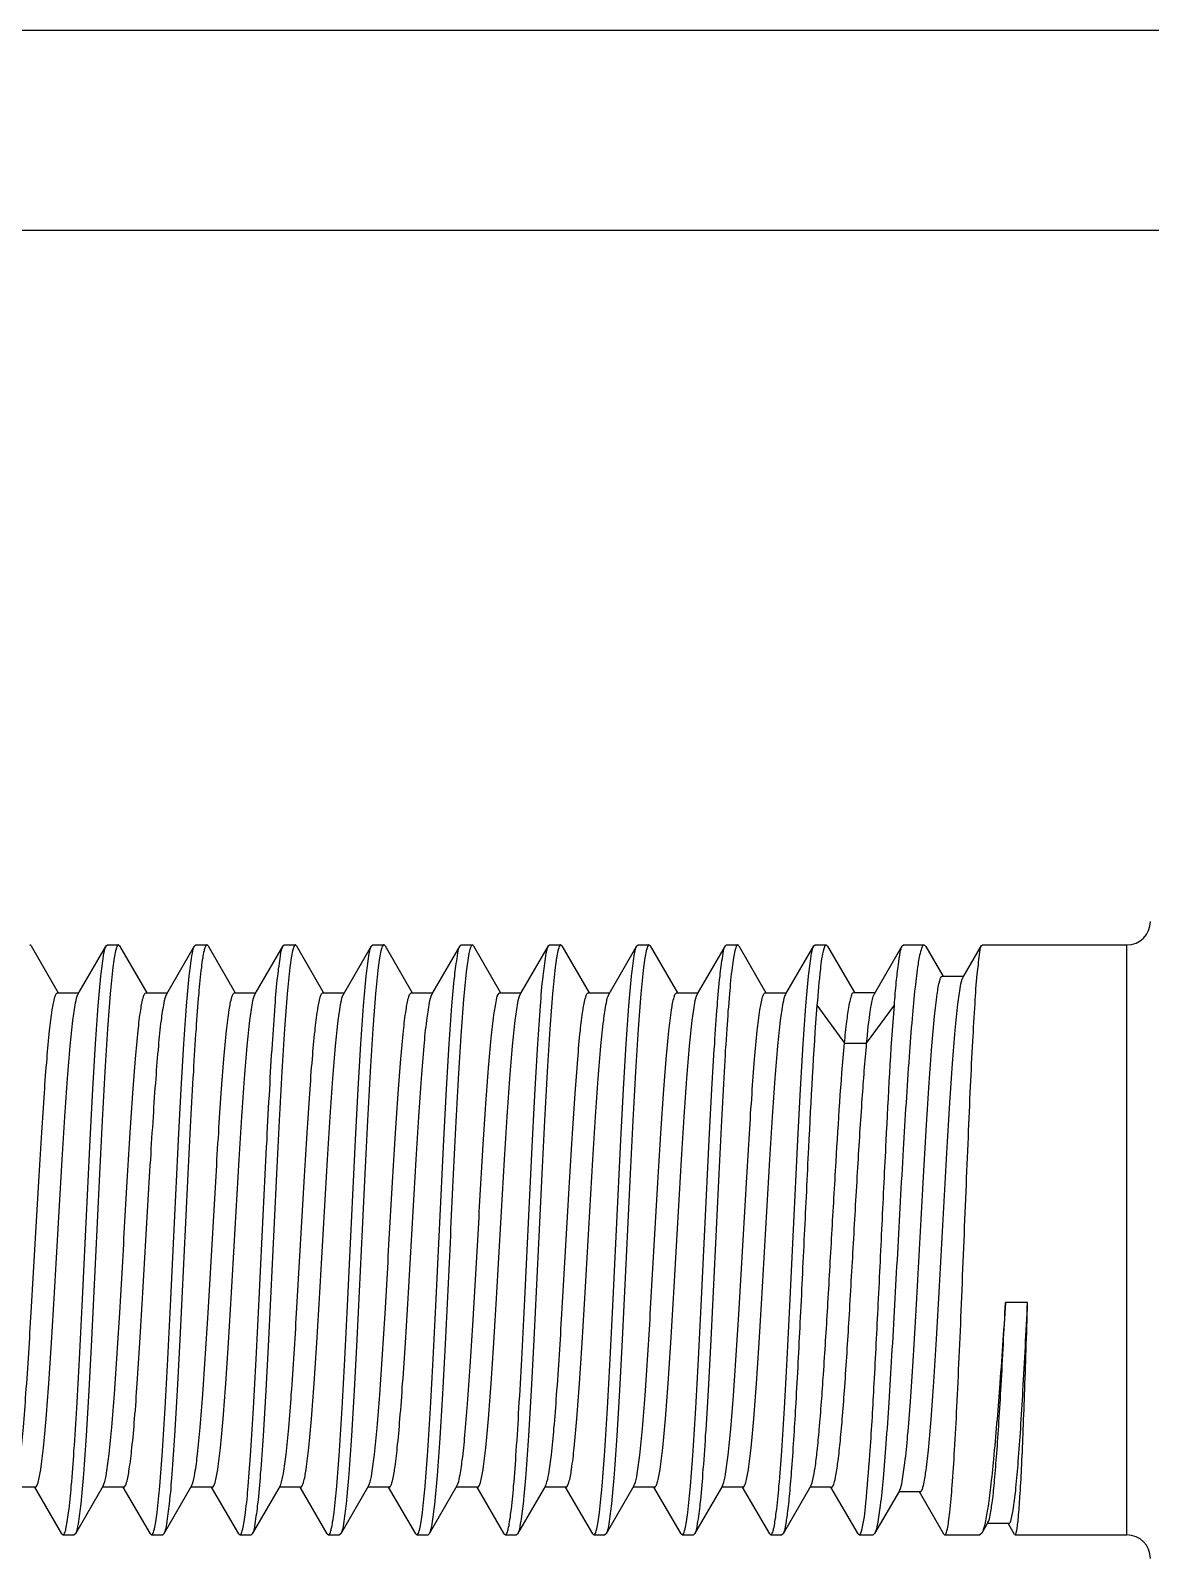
# Model space of a CAD drawing. Extents: x 27938 to 1507990, y 110129 to 923079.
# Drawn here: x 664212.8 to 664368.1, y 358148.7 to 358360.5 of the extents above; entities that cross this region are included whole.
import ezdxf

# ---------------------------------------------------------------- set-up
doc = ezdxf.new("R2010")
doc.units = 0
doc.header["$LTSCALE"] = 1000
doc.header["$MEASUREMENT"] = 0

msp = doc.modelspace()

# ---------------------------------------------------------------- linework, layer by layer
for p, q in [((665352.32, 358360.5), (663906.02, 358360.49)), ((665352.32, 358332.79), (664208.2, 358332.79)), ((664212.84, 358233.6), (664212.68, 358233.74)), ((664212.84, 358233.6), (664216.6, 358227.11)), ((664219.38, 358226.95), (664223.25, 358233.6)), ((664223.25, 358233.6), (664223.41, 358233.74)), ((664223.41, 358233.74), (664224.95, 358233.74)), ((664223.41, 358233.74), (664224.95, 358233.74)), ((664224.95, 358233.74), (664224.92, 358233.74)), ((664225.11, 358233.6), (664224.95, 358233.74)), ((664225.11, 358233.6), (664228.87, 358227.11)), ((664231.64, 358226.95), (664235.51, 358233.6)), ((664235.51, 358233.6), (664235.68, 358233.74)), ((664235.68, 358233.74), (664237.21, 358233.74)), ((664235.68, 358233.74), (664237.21, 358233.74)), ((664237.21, 358233.74), (664237.19, 358233.74)), ((664237.37, 358233.6), (664237.21, 358233.74)), ((664237.37, 358233.6), (664241.13, 358227.11)), ((664243.91, 358226.95), (664247.78, 358233.6)), ((664247.78, 358233.6), (664247.94, 358233.74)), ((664247.94, 358233.74), (664249.48, 358233.74)), ((664247.94, 358233.74), (664249.48, 358233.74)), ((664249.48, 358233.74), (664249.46, 358233.74)), ((664249.64, 358233.6), (664249.48, 358233.74)), ((664249.64, 358233.6), (664253.4, 358227.11)), ((664256.18, 358226.95), (664260.05, 358233.6)), ((664260.05, 358233.6), (664260.21, 358233.74)), ((664260.21, 358233.74), (664261.74, 358233.74)), ((664260.21, 358233.74), (664261.74, 358233.74)), ((664261.74, 358233.74), (664261.72, 358233.74)), ((664261.91, 358233.6), (664261.74, 358233.74)), ((664261.91, 358233.6), (664265.66, 358227.11)), ((664268.44, 358226.95), (664272.31, 358233.6)), ((664272.31, 358233.6), (664272.47, 358233.74)), ((664272.47, 358233.74), (664274.01, 358233.74)), ((664272.47, 358233.74), (664273.9, 358233.74)), ((664273.96, 358233.72), (664273.9, 358233.68)), ((664274.01, 358233.74), (664273.96, 358233.72)), ((664274.17, 358233.6), (664274.01, 358233.74)), ((664274.17, 358233.6), (664277.93, 358227.11)), ((664280.71, 358226.95), (664284.58, 358233.6)), ((664284.58, 358233.6), (664284.63, 358233.68)), ((664284.63, 358233.68), (664284.69, 358233.72)), ((664284.69, 358233.72), (664284.74, 358233.74)), ((664284.74, 358233.74), (664286.28, 358233.74)), ((664284.74, 358233.74), (664286.28, 358233.74)), ((664286.28, 358233.74), (664286.25, 358233.74)), ((664286.44, 358233.6), (664286.28, 358233.74)), ((664286.44, 358233.6), (664290.2, 358227.11)), ((664292.98, 358226.95), (664296.85, 358233.6)), ((664296.85, 358233.6), (664297.01, 358233.74)), ((664297.01, 358233.74), (664298.54, 358233.74)), ((664297.01, 358233.74), (664298.54, 358233.74)), ((664298.54, 358233.74), (664298.52, 358233.74)), ((664298.7, 358233.6), (664298.54, 358233.74)), ((664298.7, 358233.6), (664302.46, 358227.11)), ((664305.24, 358226.95), (664309.11, 358233.6)), ((664309.11, 358233.6), (664309.27, 358233.74)), ((664309.27, 358233.74), (664310.81, 358233.74)), ((664309.27, 358233.74), (664310.81, 358233.74)), ((664310.81, 358233.74), (664310.79, 358233.74)), ((664310.97, 358233.6), (664310.81, 358233.74)), ((664310.97, 358233.6), (664314.73, 358227.11)), ((664317.51, 358226.95), (664321.38, 358233.6)), ((664321.38, 358233.6), (664321.54, 358233.74)), ((664321.54, 358233.74), (664323.09, 358233.74)), ((664321.54, 358233.74), (664323.09, 358233.74)), ((664323.25, 358233.59), (664323.09, 358233.74)), ((664323.25, 358233.59), (664327, 358227.13)), ((664329.78, 358226.97), (664333.64, 358233.6)), ((664333.64, 358233.6), (664333.79, 358233.74)), ((664333.79, 358233.74), (664336.67, 358233.74)), ((664333.79, 358233.74), (664336.67, 358233.74)), ((664336.91, 358233.54), (664336.67, 358233.74)), ((664336.91, 358233.54), (664339.27, 358229.47)), ((664342.09, 358229.27), (664344.63, 358233.65)), ((664344.63, 358233.65), (664344.74, 358233.74)), ((664344.74, 358233.74), (664364.78, 358233.74)), ((664344.74, 358233.74), (664364.78, 358233.74)), ((664364.78, 358151.96), (664364.78, 358233.74)), ((664339.2, 358229.43), (664342.18, 358229.43)), ((664216.5, 358227.11), (664219.47, 358227.11)), ((664228.77, 358227.11), (664231.74, 358227.11)), ((664241.04, 358227.11), (664244.01, 358227.11)), ((664253.3, 358227.11), (664256.27, 358227.11)), ((664265.57, 358227.11), (664268.54, 358227.11)), ((664277.73, 358227.06), (664277.83, 358227.11)), ((664277.83, 358227.11), (664280.81, 358227.11)), ((664290.1, 358227.11), (664293.07, 358227.11)), ((664302.37, 358227.11), (664305.34, 358227.11)), ((664314.63, 358227.11), (664317.6, 358227.11)), ((664326.9, 358227.13), (664329.87, 358227.13)), ((664321.81, 358225.39), (664325.63, 358220.12)), ((664328.7, 358220.12), (664332.54, 358225.39)), ((664325.63, 358220.12), (664328.7, 358220.12)), ((664351.01, 358184.15), (664347.95, 358184.15)), ((664222.83, 358158.75), (664218.97, 358152.1)), ((664222.83, 358158.75), (664222.93, 358158.97)), ((664235.09, 358158.75), (664231.24, 358152.1)), ((664235.09, 358158.75), (664235.19, 358158.96)), ((664247.36, 358158.75), (664243.51, 358152.1)), ((664247.36, 358158.75), (664247.45, 358158.95)), ((664259.63, 358158.75), (664255.77, 358152.1)), ((664259.63, 358158.75), (664259.72, 358158.94)), ((664271.89, 358158.75), (664268.04, 358152.1)), ((664284.16, 358158.75), (664280.3, 358152.1)), ((664284.16, 358158.75), (664284.24, 358158.93)), ((664296.43, 358158.75), (664292.57, 358152.1)), ((664296.43, 358158.75), (664296.51, 358158.92)), ((664308.69, 358158.75), (664304.84, 358152.1)), ((664308.69, 358158.75), (664308.77, 358158.91)), ((664320.96, 358158.75), (664317.1, 358152.1)), ((664213.44, 358158.59), (664210.47, 358158.59)), ((664217.12, 358152.1), (664213.34, 358158.59)), ((664225.7, 358158.59), (664222.73, 358158.59)), ((664229.38, 358152.1), (664225.61, 358158.59)), ((664237.97, 358158.59), (664235, 358158.59)), ((664241.65, 358152.1), (664237.87, 358158.59)), ((664250.24, 358158.59), (664247.26, 358158.59)), ((664253.91, 358152.1), (664250.14, 358158.59)), ((664262.5, 358158.59), (664259.53, 358158.59)), ((664266.18, 358152.1), (664262.41, 358158.59)), ((664274.77, 358158.59), (664271.8, 358158.59)), ((664278.45, 358152.1), (664274.67, 358158.59)), ((664287.03, 358158.59), (664284.06, 358158.59)), ((664290.71, 358152.1), (664286.94, 358158.59)), ((664299.3, 358158.59), (664296.33, 358158.59)), ((664302.98, 358152.1), (664299.21, 358158.59)), ((664311.57, 358158.59), (664308.6, 358158.59)), ((664315.25, 358152.1), (664311.47, 358158.59)), ((664323.83, 358158.59), (664320.86, 358158.59)), ((664327.51, 358152.1), (664323.74, 358158.59)), ((664333.24, 358158.07), (664329.8, 358152.13)), ((664336.12, 358157.91), (664333.15, 358157.91)), ((664339.42, 358152.07), (664336.03, 358157.91)), ((664345.52, 358153.68), (664344.66, 358152.21)), ((664348.42, 358153.54), (664345.44, 358153.54)), ((664349.21, 358152.03), (664348.36, 358153.5)), ((664217.12, 358152.1), (664217.28, 358151.96)), ((664217.28, 358151.96), (664217.3, 358151.97)), ((664217.28, 358151.96), (664218.81, 358151.96)), ((664217.28, 358151.96), (664218.81, 358151.96)), ((664218.97, 358152.1), (664218.81, 358151.96)), ((664229.38, 358152.1), (664229.54, 358151.96)), ((664229.54, 358151.96), (664229.56, 358151.97)), ((664229.54, 358151.96), (664231.08, 358151.96)), ((664229.54, 358151.96), (664231.08, 358151.96)), ((664231.24, 358152.1), (664231.08, 358151.96)), ((664241.65, 358152.1), (664241.81, 358151.96)), ((664241.81, 358151.96), (664241.83, 358151.97)), ((664241.81, 358151.96), (664243.34, 358151.96)), ((664241.81, 358151.96), (664243.34, 358151.96)), ((664243.51, 358152.1), (664243.34, 358151.96)), ((664253.91, 358152.1), (664254.07, 358151.96)), ((664254.07, 358151.96), (664254.1, 358151.97)), ((664254.07, 358151.96), (664255.61, 358151.96)), ((664254.07, 358151.96), (664255.61, 358151.96)), ((664255.77, 358152.1), (664255.61, 358151.96)), ((664266.18, 358152.1), (664266.34, 358151.96)), ((664266.34, 358151.96), (664266.36, 358151.97)), ((664266.34, 358151.96), (664267.88, 358151.96)), ((664266.34, 358151.96), (664267.88, 358151.96)), ((664268.04, 358152.1), (664267.88, 358151.96)), ((664278.45, 358152.1), (664278.61, 358151.96)), ((664278.61, 358151.96), (664278.63, 358151.97)), ((664278.61, 358151.96), (664280.14, 358151.96)), ((664278.61, 358151.96), (664280.14, 358151.96)), ((664280.3, 358152.1), (664280.14, 358151.96)), ((664290.71, 358152.1), (664290.87, 358151.96)), ((664290.87, 358151.96), (664290.9, 358151.97)), ((664290.87, 358151.96), (664292.41, 358151.96)), ((664290.87, 358151.96), (664292.41, 358151.96)), ((664292.57, 358152.1), (664292.41, 358151.96)), ((664302.98, 358152.1), (664303.14, 358151.96)), ((664303.14, 358151.96), (664303.16, 358151.97)), ((664303.14, 358151.96), (664304.68, 358151.96)), ((664303.14, 358151.96), (664304.68, 358151.96)), ((664304.84, 358152.1), (664304.68, 358151.96)), ((664315.25, 358152.1), (664315.41, 358151.96)), ((664315.41, 358151.96), (664315.43, 358151.97)), ((664315.41, 358151.96), (664316.94, 358151.96)), ((664315.41, 358151.96), (664316.94, 358151.96)), ((664317.1, 358152.1), (664316.94, 358151.96)), ((664327.51, 358152.1), (664327.67, 358151.96)), ((664327.67, 358151.96), (664329.6, 358151.96)), ((664327.67, 358151.96), (664329.6, 358151.96)), ((664329.8, 358152.13), (664329.6, 358151.96)), ((664339.42, 358152.07), (664339.55, 358151.96)), ((664339.55, 358151.96), (664339.57, 358151.97)), ((664339.55, 358151.96), (664344.38, 358151.96)), ((664339.55, 358151.96), (664344.38, 358151.96)), ((664344.66, 358152.21), (664344.38, 358151.96)), ((664349.21, 358152.03), (664349.29, 358151.96)), ((664349.29, 358151.96), (664364.78, 358151.96)), ((664349.29, 358151.96), (664364.78, 358151.96)), ((664349.29, 358151.96), (664349.3, 358151.96))]:
    msp.add_line(p, q)
for centre, start, end in [((664364.78, 358237.01), 270, 0), ((664364.78, 358148.69), 0, 90)]:
    msp.add_arc(centre, 3.27, start, end)
for points, knots in [([(664217.3, 358151.97), (664217.39, 358151.99), (664217.55, 358152.32), (664217.7, 358152.89), (664217.88, 358153.88), (664218.15, 358155.84), (664218.46, 358159.13), (664218.82, 358163.94), (664219.18, 358169.81), (664219.54, 358176.51), (664219.91, 358183.8), (664220.4, 358193.93), (664220.87, 358203.95), (664221.37, 358213.48), (664221.73, 358219.69), (664222.1, 358224.91), (664222.42, 358229.01), (664222.81, 358231.74), (664223.01, 358233.19), (664223.25, 358233.6)], [0, 0, 0, 0, 0.003606, 0.011247, 0.023193, 0.039402, 0.084085, 0.143776, 0.216348, 0.299195, 0.389329, 0.483501, 0.670341, 0.756263, 0.832981, 0.897738, 0.948217, 0.982646, 1, 1, 1, 1]), ([(664224.92, 358233.74), (664224.83, 358233.71), (664224.67, 358233.38), (664224.52, 358232.81), (664224.34, 358231.83), (664224.07, 358229.86), (664223.76, 358226.57), (664223.4, 358221.76), (664223.04, 358215.89), (664222.68, 358209.19), (664222.31, 358201.9), (664221.83, 358191.77), (664221.35, 358181.76), (664220.85, 358172.22), (664220.49, 358166.02), (664220.13, 358160.79), (664219.8, 358156.7), (664219.41, 358153.96), (664219.21, 358152.51), (664218.97, 358152.1)], [0, 0, 0, 0, 0.003611, 0.011257, 0.023206, 0.039418, 0.084102, 0.143789, 0.216352, 0.299187, 0.389308, 0.483467, 0.670284, 0.756201, 0.832919, 0.897682, 0.948173, 0.982621, 1, 1, 1, 1]), ([(664229.56, 358151.97), (664229.66, 358151.99), (664229.81, 358152.32), (664229.97, 358152.89), (664230.15, 358153.88), (664230.42, 358155.84), (664230.73, 358159.13), (664231.09, 358163.94), (664231.45, 358169.81), (664231.81, 358176.51), (664232.18, 358183.8), (664232.66, 358193.93), (664233.14, 358203.95), (664233.64, 358213.48), (664233.99, 358219.69), (664234.36, 358224.91), (664234.69, 358229.01), (664235.08, 358231.74), (664235.28, 358233.19), (664235.51, 358233.6)], [0, 0, 0, 0, 0.003605, 0.011245, 0.02319, 0.039399, 0.084083, 0.143774, 0.216346, 0.299192, 0.389329, 0.483503, 0.670341, 0.756263, 0.832983, 0.89774, 0.948218, 0.982646, 1, 1, 1, 1]), ([(664237.19, 358233.74), (664237.09, 358233.71), (664236.94, 358233.38), (664236.78, 358232.81), (664236.6, 358231.83), (664236.34, 358229.86), (664236.02, 358226.58), (664235.67, 358221.76), (664235.31, 358215.89), (664234.94, 358209.19), (664234.58, 358201.9), (664234.09, 358191.77), (664233.62, 358181.76), (664233.12, 358172.22), (664232.76, 358166.02), (664232.39, 358160.79), (664232.07, 358156.7), (664231.68, 358153.96), (664231.48, 358152.51), (664231.24, 358152.1)], [0, 0, 0, 0, 0.00361, 0.011255, 0.023204, 0.039415, 0.084097, 0.14378, 0.216342, 0.299177, 0.389299, 0.483455, 0.670274, 0.756194, 0.832913, 0.897676, 0.948169, 0.98262, 1, 1, 1, 1]), ([(664241.83, 358151.97), (664241.93, 358151.99), (664242.08, 358152.32), (664242.24, 358152.89), (664242.42, 358153.88), (664242.68, 358155.84), (664243, 358159.13), (664243.35, 358163.94), (664243.71, 358169.81), (664244.08, 358176.51), (664244.44, 358183.8), (664244.93, 358193.93), (664245.4, 358203.95), (664245.9, 358213.48), (664246.26, 358219.69), (664246.63, 358224.91), (664246.95, 358229.01), (664247.34, 358231.74), (664247.54, 358233.19), (664247.78, 358233.6)], [0, 0, 0, 0, 0.003606, 0.011248, 0.023195, 0.039406, 0.084093, 0.143786, 0.216358, 0.299206, 0.389346, 0.483519, 0.670351, 0.756273, 0.832991, 0.897744, 0.948219, 0.982646, 1, 1, 1, 1]), ([(664249.46, 358233.74), (664249.36, 358233.71), (664249.21, 358233.38), (664249.05, 358232.81), (664248.87, 358231.82), (664248.6, 358229.86), (664248.29, 358226.57), (664247.93, 358221.76), (664247.57, 358215.89), (664247.21, 358209.19), (664246.84, 358201.9), (664246.36, 358191.77), (664245.89, 358181.76), (664245.38, 358172.22), (664245.03, 358166.02), (664244.66, 358160.79), (664244.33, 358156.7), (664243.94, 358153.96), (664243.74, 358152.51), (664243.51, 358152.1)], [0, 0, 0, 0, 0.003613, 0.011261, 0.023214, 0.039428, 0.084117, 0.143805, 0.21637, 0.299211, 0.389338, 0.483496, 0.670304, 0.756216, 0.832931, 0.89769, 0.948176, 0.982622, 1, 1, 1, 1]), ([(664254.1, 358151.97), (664254.19, 358151.99), (664254.35, 358152.32), (664254.5, 358152.89), (664254.68, 358153.88), (664254.95, 358155.84), (664255.26, 358159.12), (664255.62, 358163.94), (664255.98, 358169.81), (664256.34, 358176.51), (664256.71, 358183.8), (664257.19, 358193.93), (664257.67, 358203.95), (664258.17, 358213.48), (664258.53, 358219.69), (664258.9, 358224.91), (664259.22, 358229.01), (664259.61, 358231.74), (664259.81, 358233.19), (664260.05, 358233.6)], [0, 0, 0, 0, 0.003605, 0.011245, 0.02319, 0.039398, 0.084078, 0.143767, 0.216337, 0.299182, 0.389315, 0.483487, 0.670329, 0.756258, 0.83298, 0.897737, 0.948214, 0.982645, 1, 1, 1, 1]), ([(664261.72, 358233.74), (664261.63, 358233.71), (664261.47, 358233.38), (664261.32, 358232.81), (664261.14, 358231.83), (664260.87, 358229.86), (664260.56, 358226.58), (664260.2, 358221.76), (664259.84, 358215.89), (664259.48, 358209.19), (664259.11, 358201.9), (664258.63, 358191.77), (664258.15, 358181.76), (664257.65, 358172.22), (664257.29, 358166.02), (664256.92, 358160.79), (664256.6, 358156.7), (664256.21, 358153.96), (664256.01, 358152.51), (664255.77, 358152.1)], [0, 0, 0, 0, 0.00361, 0.011255, 0.023204, 0.039414, 0.084096, 0.14378, 0.216342, 0.299175, 0.389295, 0.483453, 0.670272, 0.756195, 0.832918, 0.89768, 0.94817, 0.98262, 1, 1, 1, 1]), ([(664266.36, 358151.97), (664266.46, 358151.99), (664266.61, 358152.32), (664266.77, 358152.89), (664266.95, 358153.88), (664267.22, 358155.84), (664267.53, 358159.13), (664267.89, 358163.94), (664268.25, 358169.81), (664268.61, 358176.51), (664268.97, 358183.8), (664269.46, 358193.93), (664269.93, 358203.95), (664270.43, 358213.48), (664270.79, 358219.69), (664271.16, 358224.92), (664271.49, 358229.01), (664271.88, 358231.74), (664272.08, 358233.19), (664272.31, 358233.6)], [0, 0, 0, 0, 0.003608, 0.011251, 0.0232, 0.039412, 0.0841, 0.143792, 0.216367, 0.299219, 0.389359, 0.483531, 0.670361, 0.756279, 0.832994, 0.897747, 0.94822, 0.982647, 1, 1, 1, 1]), ([(664273.9, 358233.68), (664273.81, 358233.57), (664273.68, 358233.18), (664273.4, 358231.97), (664273.11, 358229.58), (664272.76, 358225.8), (664272.41, 358220.84), (664272.05, 358214.91), (664271.69, 358208.2), (664271.33, 358200.95), (664270.85, 358190.95), (664270.39, 358181.1), (664269.89, 358171.75), (664269.54, 358165.69), (664269.17, 358160.58), (664268.85, 358156.59), (664268.47, 358153.92), (664268.27, 358152.5), (664268.04, 358152.1)], [0, 0, 0, 0, 0.005244, 0.014609, 0.045815, 0.092875, 0.154195, 0.22765, 0.310678, 0.400368, 0.493572, 0.677434, 0.761652, 0.836715, 0.899999, 0.949307, 0.982964, 1, 1, 1, 1]), ([(664278.63, 358151.97), (664278.72, 358151.99), (664278.88, 358152.32), (664279.04, 358152.89), (664279.22, 358153.87), (664279.48, 358155.83), (664279.8, 358159.12), (664280.15, 358163.94), (664280.51, 358169.81), (664280.88, 358176.51), (664281.24, 358183.8), (664281.73, 358193.93), (664282.2, 358203.94), (664282.7, 358213.48), (664283.06, 358219.69), (664283.43, 358224.91), (664283.75, 358229.01), (664284.14, 358231.74), (664284.34, 358233.19), (664284.58, 358233.6)], [0, 0, 0, 0, 0.003598, 0.011231, 0.023168, 0.039371, 0.084041, 0.143721, 0.216288, 0.299135, 0.389272, 0.483446, 0.670301, 0.756235, 0.832961, 0.897725, 0.94821, 0.982644, 1, 1, 1, 1]), ([(664286.25, 358233.74), (664286.16, 358233.71), (664286.01, 358233.38), (664285.85, 358232.81), (664285.67, 358231.83), (664285.4, 358229.86), (664285.09, 358226.58), (664284.73, 358221.76), (664284.37, 358215.89), (664284.01, 358209.19), (664283.64, 358201.9), (664283.16, 358191.77), (664282.68, 358181.76), (664282.18, 358172.22), (664281.83, 358166.02), (664281.46, 358160.79), (664281.13, 358156.7), (664280.74, 358153.96), (664280.54, 358152.51), (664280.3, 358152.1)], [0, 0, 0, 0, 0.00361, 0.011255, 0.023204, 0.039415, 0.0841, 0.143787, 0.21635, 0.299184, 0.389308, 0.483468, 0.670284, 0.7562, 0.83292, 0.897683, 0.948173, 0.982621, 1, 1, 1, 1]), ([(664290.9, 358151.97), (664290.99, 358151.99), (664291.14, 358152.32), (664291.3, 358152.89), (664291.48, 358153.88), (664291.75, 358155.84), (664292.06, 358159.13), (664292.42, 358163.94), (664292.78, 358169.81), (664293.14, 358176.51), (664293.51, 358183.8), (664293.99, 358193.93), (664294.47, 358203.95), (664294.97, 358213.48), (664295.33, 358219.69), (664295.69, 358224.91), (664296.02, 358229.01), (664296.41, 358231.74), (664296.61, 358233.19), (664296.85, 358233.6)], [0, 0, 0, 0, 0.003606, 0.011247, 0.023192, 0.039401, 0.084085, 0.143776, 0.216348, 0.299195, 0.38933, 0.483503, 0.670342, 0.756264, 0.832982, 0.897739, 0.948217, 0.982647, 1, 1, 1, 1]), ([(664298.52, 358233.74), (664298.42, 358233.71), (664298.27, 358233.38), (664298.11, 358232.81), (664297.93, 358231.83), (664297.67, 358229.86), (664297.35, 358226.57), (664297, 358221.76), (664296.64, 358215.89), (664296.27, 358209.19), (664295.91, 358201.9), (664295.42, 358191.77), (664294.95, 358181.76), (664294.45, 358172.22), (664294.09, 358166.02), (664293.72, 358160.79), (664293.4, 358156.7), (664293.01, 358153.96), (664292.81, 358152.51), (664292.57, 358152.1)], [0, 0, 0, 0, 0.003611, 0.011257, 0.023206, 0.039418, 0.084102, 0.143788, 0.216352, 0.299187, 0.389308, 0.483466, 0.670283, 0.7562, 0.832918, 0.897681, 0.948172, 0.982621, 1, 1, 1, 1]), ([(664303.16, 358151.97), (664303.26, 358151.99), (664303.41, 358152.32), (664303.57, 358152.89), (664303.75, 358153.88), (664304.01, 358155.84), (664304.33, 358159.13), (664304.68, 358163.94), (664305.05, 358169.81), (664305.41, 358176.51), (664305.77, 358183.8), (664306.26, 358193.93), (664306.73, 358203.95), (664307.23, 358213.48), (664307.59, 358219.69), (664307.96, 358224.91), (664308.28, 358229.01), (664308.67, 358231.74), (664308.87, 358233.19), (664309.11, 358233.6)], [0, 0, 0, 0, 0.003604, 0.011244, 0.023189, 0.039398, 0.084081, 0.143773, 0.216344, 0.29919, 0.389328, 0.483502, 0.67034, 0.756263, 0.832984, 0.89774, 0.948217, 0.982646, 1, 1, 1, 1]), ([(664310.79, 358233.74), (664310.69, 358233.71), (664310.54, 358233.38), (664310.38, 358232.81), (664310.2, 358231.83), (664309.93, 358229.86), (664309.62, 358226.58), (664309.26, 358221.76), (664308.9, 358215.89), (664308.54, 358209.19), (664308.18, 358201.9), (664307.69, 358191.77), (664307.22, 358181.76), (664306.72, 358172.22), (664306.36, 358166.02), (664305.99, 358160.79), (664305.67, 358156.7), (664305.28, 358153.96), (664305.08, 358152.51), (664304.84, 358152.1)], [0, 0, 0, 0, 0.00361, 0.011255, 0.023205, 0.039416, 0.084097, 0.143781, 0.216343, 0.299178, 0.3893, 0.483456, 0.670274, 0.756195, 0.832914, 0.897676, 0.948169, 0.98262, 1, 1, 1, 1]), ([(664315.43, 358151.97), (664315.52, 358151.99), (664315.68, 358152.32), (664315.84, 358152.89), (664316.01, 358153.88), (664316.28, 358155.84), (664316.59, 358159.13), (664316.95, 358163.94), (664317.31, 358169.81), (664317.68, 358176.51), (664318.04, 358183.8), (664318.53, 358193.93), (664319, 358203.95), (664319.5, 358213.48), (664319.86, 358219.69), (664320.23, 358224.91), (664320.55, 358229.01), (664320.94, 358231.74), (664321.14, 358233.19), (664321.38, 358233.6)], [0, 0, 0, 0, 0.003606, 0.011247, 0.023194, 0.039404, 0.084092, 0.143784, 0.216355, 0.299204, 0.389343, 0.483517, 0.670349, 0.756272, 0.83299, 0.897744, 0.948219, 0.982646, 1, 1, 1, 1]), ([(664322.76, 358233.2), (664322.49, 358232.3), (664322.19, 358229.67), (664321.94, 358227.07), (664321.81, 358225.39)], [0, 0, 0, 0, 0.35995, 1, 1, 1, 1]), ([(664323.09, 358233.74), (664323.06, 358233.74), (664322.86, 358233.62), (664322.82, 358233.38), (664322.76, 358233.2)], [0, 0, 0, 0, 0.135051, 1, 1, 1, 1]), ([(664336.24, 358233.05), (664336.04, 358232.41), (664335.74, 358230.68), (664335.35, 358227.51), (664334.96, 358223.23), (664334.39, 358215.74), (664333.72, 358204.88), (664332.96, 358191.04), (664332.32, 358179.35), (664331.78, 358170.56), (664331.4, 358164.9), (664331.01, 358160.14), (664330.66, 358156.4), (664330.26, 358153.87), (664330.03, 358152.53), (664329.8, 358152.13)], [0, 0, 0, 0, 0.024854, 0.064557, 0.117968, 0.183425, 0.34188, 0.519926, 0.695025, 0.774452, 0.845022, 0.904492, 0.95099, 0.983092, 1, 1, 1, 1]), ([(664332.54, 358225.39), (664332.62, 358226.46), (664332.78, 358228.34), (664333.04, 358230.79), (664333.31, 358232.46), (664333.48, 358233.34), (664333.64, 358233.6)], [0, 0, 0, 0, 0.384742, 0.682919, 0.888847, 1, 1, 1, 1]), ([(664336.67, 358233.74), (664336.63, 358233.74), (664336.37, 358233.59), (664336.31, 358233.28), (664336.24, 358233.05)], [0, 0, 0, 0, 0.138496, 1, 1, 1, 1]), ([(664339.57, 358151.97), (664339.66, 358151.99), (664339.79, 358152.33), (664339.93, 358152.9), (664340.09, 358153.89), (664340.33, 358155.87), (664340.6, 358159.2), (664340.92, 358164.06), (664341.23, 358169.98), (664341.55, 358176.74), (664341.86, 358184.08), (664342.17, 358191.75), (664342.48, 358199.45), (664342.79, 358206.92), (664343.09, 358213.87), (664343.39, 358220.05), (664343.7, 358225.23), (664343.95, 358229.26), (664344.3, 358231.89), (664344.42, 358233.28), (664344.63, 358233.65)], [0, 0, 0, 0, 0.003479, 0.011119, 0.023138, 0.039478, 0.084569, 0.144819, 0.218054, 0.30161, 0.392438, 0.487225, 0.582511, 0.674818, 0.760772, 0.837237, 0.901428, 0.951015, 0.984221, 1, 1, 1, 1]), ([(664333.24, 358158.07), (664333.47, 358158.46), (664333.7, 358159.8), (664334.08, 358162.32), (664334.42, 358166.02), (664334.79, 358170.71), (664335.15, 358176.24), (664335.66, 358184.66), (664336.13, 358193.46), (664336.62, 358202.31), (664336.98, 358208.62), (664337.35, 358214.39), (664337.7, 358219.41), (664338.06, 358223.51), (664338.39, 358226.52), (664338.71, 358228.38), (664338.95, 358229.18), (664339.12, 358229.43), (664339.2, 358229.43)], [0, 0, 0, 0, 0.018969, 0.055155, 0.107429, 0.173883, 0.252061, 0.339075, 0.526651, 0.6204, 0.709614, 0.791122, 0.862062, 0.919981, 0.962927, 0.989567, 0.996641, 1, 1, 1, 1]), ([(664336.12, 358157.91), (664336.2, 358157.91), (664336.39, 358158.17), (664336.63, 358159.01), (664336.97, 358160.94), (664337.31, 358164.04), (664337.67, 358168.27), (664338.04, 358173.41), (664338.4, 358179.28), (664338.77, 358185.67), (664339.26, 358194.53), (664339.73, 358203.29), (664340.23, 358211.62), (664340.59, 358217.03), (664340.95, 358221.6), (664341.28, 358225.18), (664341.65, 358227.61), (664341.87, 358228.9), (664342.09, 358229.27)], [0, 0, 0, 0, 0.003512, 0.010895, 0.03862, 0.083116, 0.142813, 0.21551, 0.298517, 0.388779, 0.482991, 0.669589, 0.75528, 0.831778, 0.896415, 0.946979, 0.981812, 1, 1, 1, 1]), ([(664210.67, 358158.98), (664210.85, 358159.48), (664211.1, 358160.9), (664211.46, 358163.54), (664211.8, 358167.21), (664212.3, 358173.74), (664212.89, 358183.25), (664213.46, 358193.33), (664213.94, 358201.64), (664214.3, 358207.57), (664214.65, 358212.98), (664215.01, 358217.69), (664215.36, 358221.54), (664215.69, 358224.37), (664216.01, 358226.12), (664216.25, 358226.88), (664216.42, 358227.11), (664216.5, 358227.11)], [0, 0, 0, 0, 0.023243, 0.062653, 0.117029, 0.184534, 0.349259, 0.534218, 0.626347, 0.713963, 0.794028, 0.863772, 0.920792, 0.963153, 0.989511, 0.996558, 1, 1, 1, 1]), ([(664213.44, 358158.59), (664213.52, 358158.59), (664213.7, 358158.83), (664213.94, 358159.62), (664214.26, 358161.43), (664214.6, 358164.35), (664214.96, 358168.33), (664215.32, 358173.19), (664215.68, 358178.76), (664216.04, 358184.83), (664216.53, 358193.3), (664217, 358201.7), (664217.5, 358209.72), (664217.86, 358214.97), (664218.23, 358219.41), (664218.56, 358222.92), (664218.93, 358225.31), (664219.16, 358226.57), (664219.38, 358226.95)], [0, 0, 0, 0, 0.003516, 0.010771, 0.037949, 0.081609, 0.140308, 0.211978, 0.294061, 0.383613, 0.477416, 0.664254, 0.750571, 0.827952, 0.893624, 0.945254, 0.981055, 1, 1, 1, 1]), ([(664222.93, 358158.97), (664223.12, 358159.46), (664223.37, 358160.88), (664223.72, 358163.52), (664224.06, 358167.18), (664224.57, 358173.7), (664225.16, 358183.22), (664225.73, 358193.3), (664226.21, 358201.62), (664226.56, 358207.55), (664226.92, 358212.96), (664227.27, 358217.68), (664227.63, 358221.54), (664227.96, 358224.37), (664228.28, 358226.12), (664228.51, 358226.88), (664228.69, 358227.11), (664228.77, 358227.11)], [0, 0, 0, 0, 0.023104, 0.0624, 0.116688, 0.184136, 0.348829, 0.533848, 0.62603, 0.713708, 0.793837, 0.863642, 0.920716, 0.963118, 0.989503, 0.996556, 1, 1, 1, 1]), ([(664225.7, 358158.59), (664225.78, 358158.59), (664225.96, 358158.83), (664226.21, 358159.62), (664226.53, 358161.43), (664226.87, 358164.35), (664227.23, 358168.33), (664227.58, 358173.19), (664227.95, 358178.76), (664228.31, 358184.83), (664228.8, 358193.3), (664229.27, 358201.7), (664229.77, 358209.72), (664230.13, 358214.97), (664230.49, 358219.41), (664230.83, 358222.92), (664231.2, 358225.31), (664231.43, 358226.57), (664231.64, 358226.95)], [0, 0, 0, 0, 0.003516, 0.010771, 0.037949, 0.081609, 0.140308, 0.211978, 0.294061, 0.383613, 0.477416, 0.664254, 0.750571, 0.827952, 0.893624, 0.945254, 0.981055, 1, 1, 1, 1]), ([(664235.19, 358158.96), (664235.38, 358159.45), (664235.63, 358160.86), (664235.98, 358163.49), (664236.32, 358167.15), (664236.83, 358173.67), (664237.42, 358183.18), (664237.99, 358193.27), (664238.47, 358201.59), (664238.83, 358207.53), (664239.19, 358212.95), (664239.54, 358217.67), (664239.89, 358221.53), (664240.22, 358224.37), (664240.54, 358226.12), (664240.78, 358226.88), (664240.96, 358227.11), (664241.04, 358227.11)], [0, 0, 0, 0, 0.022966, 0.062146, 0.116347, 0.183737, 0.348398, 0.533478, 0.625714, 0.713453, 0.793647, 0.863513, 0.92064, 0.963083, 0.989493, 0.996554, 1, 1, 1, 1]), ([(664237.97, 358158.59), (664238.05, 358158.59), (664238.23, 358158.83), (664238.47, 358159.62), (664238.8, 358161.43), (664239.13, 358164.35), (664239.49, 358168.33), (664239.85, 358173.19), (664240.21, 358178.76), (664240.58, 358184.83), (664241.06, 358193.3), (664241.54, 358201.7), (664242.04, 358209.72), (664242.39, 358214.97), (664242.76, 358219.41), (664243.09, 358222.92), (664243.47, 358225.31), (664243.69, 358226.57), (664243.91, 358226.95)], [0, 0, 0, 0, 0.003516, 0.010771, 0.037949, 0.081609, 0.140308, 0.211978, 0.294061, 0.383613, 0.477416, 0.664254, 0.750571, 0.827952, 0.893624, 0.945254, 0.981055, 1, 1, 1, 1]), ([(664247.45, 358158.95), (664247.64, 358159.44), (664247.89, 358160.84), (664248.25, 358163.46), (664248.59, 358167.12), (664249.1, 358173.64), (664249.69, 358183.15), (664250.26, 358193.24), (664250.73, 358201.57), (664251.09, 358207.51), (664251.45, 358212.93), (664251.8, 358217.66), (664252.16, 358221.53), (664252.49, 358224.36), (664252.81, 358226.12), (664253.05, 358226.88), (664253.22, 358227.11), (664253.3, 358227.11)], [0, 0, 0, 0, 0.022827, 0.061892, 0.116006, 0.183337, 0.347966, 0.533107, 0.625396, 0.713197, 0.793455, 0.863383, 0.920563, 0.963048, 0.989484, 0.996552, 1, 1, 1, 1]), ([(664250.24, 358158.59), (664250.32, 358158.59), (664250.5, 358158.83), (664250.74, 358159.62), (664251.06, 358161.43), (664251.4, 358164.35), (664251.76, 358168.33), (664252.12, 358173.19), (664252.48, 358178.76), (664252.84, 358184.83), (664253.33, 358193.3), (664253.8, 358201.7), (664254.3, 358209.72), (664254.66, 358214.97), (664255.03, 358219.41), (664255.36, 358222.92), (664255.73, 358225.31), (664255.96, 358226.57), (664256.18, 358226.95)], [0, 0, 0, 0, 0.003516, 0.010771, 0.037949, 0.081609, 0.140308, 0.211978, 0.294061, 0.383613, 0.477416, 0.664254, 0.750571, 0.827952, 0.893624, 0.945254, 0.981055, 1, 1, 1, 1]), ([(664259.72, 358158.94), (664259.91, 358159.43), (664260.16, 358160.83), (664260.51, 358163.44), (664260.85, 358167.09), (664261.36, 358173.6), (664261.95, 358183.12), (664262.52, 358193.21), (664263, 358201.54), (664263.36, 358207.49), (664263.72, 358212.92), (664264.07, 358217.65), (664264.42, 358221.52), (664264.75, 358224.36), (664265.07, 358226.12), (664265.31, 358226.88), (664265.49, 358227.11), (664265.57, 358227.11)], [0, 0, 0, 0, 0.022688, 0.061638, 0.115664, 0.182937, 0.347534, 0.532736, 0.625078, 0.712941, 0.793264, 0.863253, 0.920487, 0.963013, 0.989475, 0.996549, 1, 1, 1, 1]), ([(664262.5, 358158.59), (664262.58, 358158.59), (664262.76, 358158.83), (664263, 358159.62), (664263.33, 358161.43), (664263.66, 358164.35), (664264.02, 358168.33), (664264.38, 358173.19), (664264.75, 358178.76), (664265.11, 358184.83), (664265.6, 358193.3), (664266.07, 358201.7), (664266.57, 358209.72), (664266.93, 358214.97), (664267.29, 358219.41), (664267.63, 358222.92), (664268, 358225.31), (664268.23, 358226.57), (664268.44, 358226.95)], [0, 0, 0, 0, 0.003516, 0.010771, 0.037949, 0.081609, 0.140308, 0.211978, 0.294061, 0.383613, 0.477416, 0.664254, 0.750571, 0.827952, 0.893624, 0.945254, 0.981055, 1, 1, 1, 1]), ([(664271.89, 358158.75), (664272.11, 358159.12), (664272.33, 358160.35), (664272.7, 358162.67), (664273.03, 358166.07), (664273.38, 358170.38), (664273.74, 358175.48), (664274.23, 358183.31), (664274.81, 358193.57), (664275.39, 358203.79), (664275.88, 358211.48), (664276.23, 358216.41), (664276.6, 358220.51), (664276.91, 358223.7), (664277.3, 358225.71), (664277.49, 358226.83), (664277.73, 358227.06)], [0, 0, 0, 0, 0.018521, 0.053335, 0.103489, 0.167313, 0.24262, 0.326812, 0.509979, 0.691635, 0.773988, 0.846813, 0.907599, 0.95427, 0.985299, 1, 1, 1, 1]), ([(664274.77, 358158.59), (664274.85, 358158.59), (664275.03, 358158.83), (664275.27, 358159.62), (664275.6, 358161.43), (664275.93, 358164.35), (664276.29, 358168.33), (664276.65, 358173.19), (664277.01, 358178.75), (664277.38, 358184.83), (664277.86, 358193.3), (664278.34, 358201.7), (664278.83, 358209.72), (664279.19, 358214.97), (664279.56, 358219.41), (664279.89, 358222.92), (664280.26, 358225.31), (664280.49, 358226.57), (664280.71, 358226.95)], [0, 0, 0, 0, 0.003515, 0.010771, 0.037948, 0.081607, 0.140304, 0.211972, 0.294053, 0.383603, 0.477405, 0.664241, 0.750559, 0.82794, 0.893613, 0.945246, 0.981049, 1, 1, 1, 1]), ([(664284.24, 358158.93), (664284.44, 358159.4), (664284.68, 358160.79), (664285.04, 358163.39), (664285.38, 358167.03), (664285.89, 358173.53), (664286.48, 358183.05), (664287.05, 358193.15), (664287.53, 358201.49), (664287.89, 358207.45), (664288.25, 358212.89), (664288.6, 358217.63), (664288.95, 358221.51), (664289.28, 358224.36), (664289.61, 358226.11), (664289.85, 358226.88), (664290.02, 358227.11), (664290.1, 358227.11)], [0, 0, 0, 0, 0.022411, 0.061128, 0.114979, 0.182135, 0.346668, 0.531991, 0.624441, 0.712428, 0.79288, 0.862992, 0.920333, 0.962942, 0.989457, 0.996545, 1, 1, 1, 1]), ([(664287.03, 358158.59), (664287.12, 358158.59), (664287.29, 358158.83), (664287.54, 358159.62), (664287.86, 358161.43), (664288.2, 358164.35), (664288.56, 358168.33), (664288.92, 358173.19), (664289.28, 358178.76), (664289.64, 358184.83), (664290.13, 358193.3), (664290.6, 358201.7), (664291.1, 358209.72), (664291.46, 358214.97), (664291.82, 358219.41), (664292.16, 358222.92), (664292.53, 358225.31), (664292.76, 358226.57), (664292.98, 358226.95)], [0, 0, 0, 0, 0.003515, 0.010772, 0.037949, 0.081609, 0.140308, 0.211978, 0.294061, 0.383612, 0.477416, 0.664253, 0.750571, 0.827952, 0.893624, 0.945254, 0.981055, 1, 1, 1, 1]), ([(664296.51, 358158.92), (664296.7, 358159.39), (664296.95, 358160.77), (664297.3, 358163.36), (664297.64, 358167), (664298.15, 358173.5), (664298.74, 358183.02), (664299.31, 358193.12), (664299.79, 358201.47), (664300.15, 358207.43), (664300.51, 358212.87), (664300.87, 358217.61), (664301.22, 358221.5), (664301.55, 358224.35), (664301.87, 358226.11), (664302.11, 358226.88), (664302.29, 358227.11), (664302.37, 358227.11)], [0, 0, 0, 0, 0.022272, 0.060873, 0.114636, 0.181733, 0.346234, 0.531618, 0.624122, 0.712171, 0.792687, 0.862862, 0.920257, 0.962907, 0.989448, 0.996542, 1, 1, 1, 1]), ([(664299.3, 358158.59), (664299.38, 358158.59), (664299.56, 358158.83), (664299.8, 358159.62), (664300.13, 358161.43), (664300.46, 358164.35), (664300.82, 358168.33), (664301.18, 358173.19), (664301.54, 358178.76), (664301.91, 358184.83), (664302.39, 358193.3), (664302.87, 358201.7), (664303.37, 358209.72), (664303.73, 358214.97), (664304.09, 358219.41), (664304.43, 358222.92), (664304.8, 358225.31), (664305.02, 358226.57), (664305.24, 358226.95)], [0, 0, 0, 0, 0.003515, 0.010772, 0.037949, 0.081609, 0.140308, 0.211978, 0.294061, 0.383612, 0.477415, 0.664253, 0.750571, 0.827952, 0.893624, 0.945254, 0.981055, 1, 1, 1, 1]), ([(664308.77, 358158.91), (664308.96, 358159.38), (664309.21, 358160.76), (664309.56, 358163.34), (664309.91, 358166.97), (664310.42, 358173.47), (664311.01, 358182.98), (664311.58, 358193.08), (664312.06, 358201.44), (664312.42, 358207.41), (664312.78, 358212.86), (664313.13, 358217.6), (664313.49, 358221.49), (664313.82, 358224.35), (664314.14, 358226.11), (664314.38, 358226.88), (664314.55, 358227.11), (664314.63, 358227.11)], [0, 0, 0, 0, 0.022133, 0.060618, 0.114292, 0.181331, 0.345799, 0.531244, 0.623802, 0.711913, 0.792495, 0.862731, 0.920179, 0.962872, 0.989439, 0.99654, 1, 1, 1, 1]), ([(664311.57, 358158.59), (664311.65, 358158.59), (664311.83, 358158.83), (664312.07, 358159.62), (664312.4, 358161.43), (664312.73, 358164.35), (664313.09, 358168.33), (664313.45, 358173.19), (664313.81, 358178.76), (664314.18, 358184.83), (664314.66, 358193.3), (664315.13, 358201.7), (664315.63, 358209.72), (664315.99, 358214.97), (664316.36, 358219.41), (664316.69, 358222.92), (664317.06, 358225.31), (664317.29, 358226.57), (664317.51, 358226.95)], [0, 0, 0, 0, 0.003515, 0.010772, 0.037949, 0.081609, 0.140308, 0.211978, 0.294061, 0.383612, 0.477415, 0.664253, 0.750571, 0.827952, 0.893624, 0.945254, 0.981055, 1, 1, 1, 1]), ([(664325.63, 358220.12), (664325.72, 358221.13), (664325.9, 358222.83), (664326.21, 358225.13), (664326.47, 358226.3), (664326.72, 358227.13), (664326.9, 358227.13)], [0, 0, 0, 0, 0.420495, 0.7305, 0.923007, 1, 1, 1, 1]), ([(664328.7, 358220.12), (664328.84, 358221.67), (664329.04, 358223.71), (664329.45, 358225.98), (664329.64, 358226.73), (664329.78, 358226.97)], [0, 0, 0, 0, 0.671595, 0.880111, 1, 1, 1, 1]), ([(664321.81, 358225.39), (664321.29, 358218.82), (664320.75, 358208.2), (664320.04, 358193.53), (664319.48, 358181.74), (664318.92, 358170.95), (664318.44, 358163.03), (664318.02, 358157.92), (664317.75, 358155.21), (664317.46, 358153.37), (664317.27, 358152.39), (664317.1, 358152.1)], [0, 0, 0, 0, 0.269192, 0.433946, 0.599559, 0.751167, 0.875181, 0.923254, 0.96054, 0.986252, 1, 1, 1, 1]), ([(664328.02, 358152.6), (664328.35, 358153.82), (664328.68, 358157.34), (664329.25, 358163.91), (664329.75, 358172.9), (664330.3, 358183.53), (664330.84, 358194.95), (664331.52, 358208.99), (664332.04, 358219.13), (664332.54, 358225.39)], [0, 0, 0, 0, 0.051689, 0.144713, 0.271544, 0.421712, 0.582779, 0.741399, 1, 1, 1, 1]), ([(664320.96, 358158.75), (664321.11, 358159.02), (664321.31, 358159.88), (664321.6, 358161.48), (664321.87, 358163.8), (664322.28, 358168.12), (664322.76, 358174.76), (664323.32, 358183.79), (664323.87, 358193.62), (664324.58, 358205.83), (664325.12, 358214.66), (664325.63, 358220.12)], [0, 0, 0, 0, 0.015086, 0.041871, 0.07998, 0.128634, 0.253127, 0.404426, 0.569162, 0.732754, 1, 1, 1, 1]), ([(664323.83, 358158.59), (664324, 358158.59), (664324.25, 358159.34), (664324.5, 358160.42), (664324.79, 358162.53), (664325.08, 358165.23), (664325.38, 358168.66), (664325.8, 358174.28), (664326.3, 358182.26), (664326.87, 358192.4), (664327.45, 358202.58), (664328.03, 358211.83), (664328.46, 358217.57), (664328.7, 358220.12)], [0, 0, 0, 0, 0.008312, 0.028859, 0.061939, 0.106893, 0.162683, 0.227987, 0.380684, 0.550376, 0.720797, 0.875605, 1, 1, 1, 1]), ([(664347.95, 358184.15), (664347.68, 358180.2), (664347.18, 358172.96), (664346.5, 358164.44), (664345.92, 358158.85), (664345.54, 358155.82), (664345.15, 358153.7), (664344.87, 358152.57), (664344.66, 358152.21)], [0, 0, 0, 0, 0.369025, 0.676578, 0.797829, 0.893394, 0.961137, 1, 1, 1, 1]), ([(664345.52, 358153.68), (664345.7, 358153.99), (664345.89, 358155.01), (664346.2, 358156.95), (664346.47, 358159.81), (664346.77, 358163.46), (664347.07, 358167.85), (664347.48, 358174.82), (664347.76, 358180.32), (664347.95, 358184.15)], [0, 0, 0, 0, 0.03477, 0.099862, 0.194036, 0.315014, 0.459836, 0.624963, 1, 1, 1, 1]), ([(664348.42, 358153.54), (664348.49, 358153.54), (664348.65, 358153.75), (664348.86, 358154.47), (664349.15, 358156.11), (664349.45, 358158.78), (664349.76, 358162.44), (664350.08, 358166.93), (664350.52, 358174.27), (664350.81, 358180.09), (664351.01, 358184.15)], [0, 0, 0, 0, 0.007029, 0.021662, 0.076602, 0.165188, 0.285057, 0.432865, 0.604499, 1, 1, 1, 1]), ([(664349.3, 358151.96), (664349.36, 358151.98), (664349.44, 358152.25), (664349.55, 358152.68), (664349.65, 358153.45), (664349.81, 358154.99), (664349.99, 358157.59), (664350.2, 358161.42), (664350.4, 358166.15), (664350.61, 358171.63), (664350.82, 358177.72), (664350.95, 358181.95), (664351.01, 358184.15)], [0, 0, 0, 0, 0.006463, 0.021259, 0.044741, 0.076818, 0.165921, 0.286162, 0.434178, 0.605806, 0.79621, 1, 1, 1, 1]), ([(664327.67, 358151.96), (664327.75, 358151.96), (664327.92, 358152.22), (664327.97, 358152.44), (664328.02, 358152.6)], [0, 0, 0, 0, 0.316243, 1, 1, 1, 1])]:
    msp.add_open_spline(points, degree=3, knots=knots)

doc.saveas('drawing.dxf')
